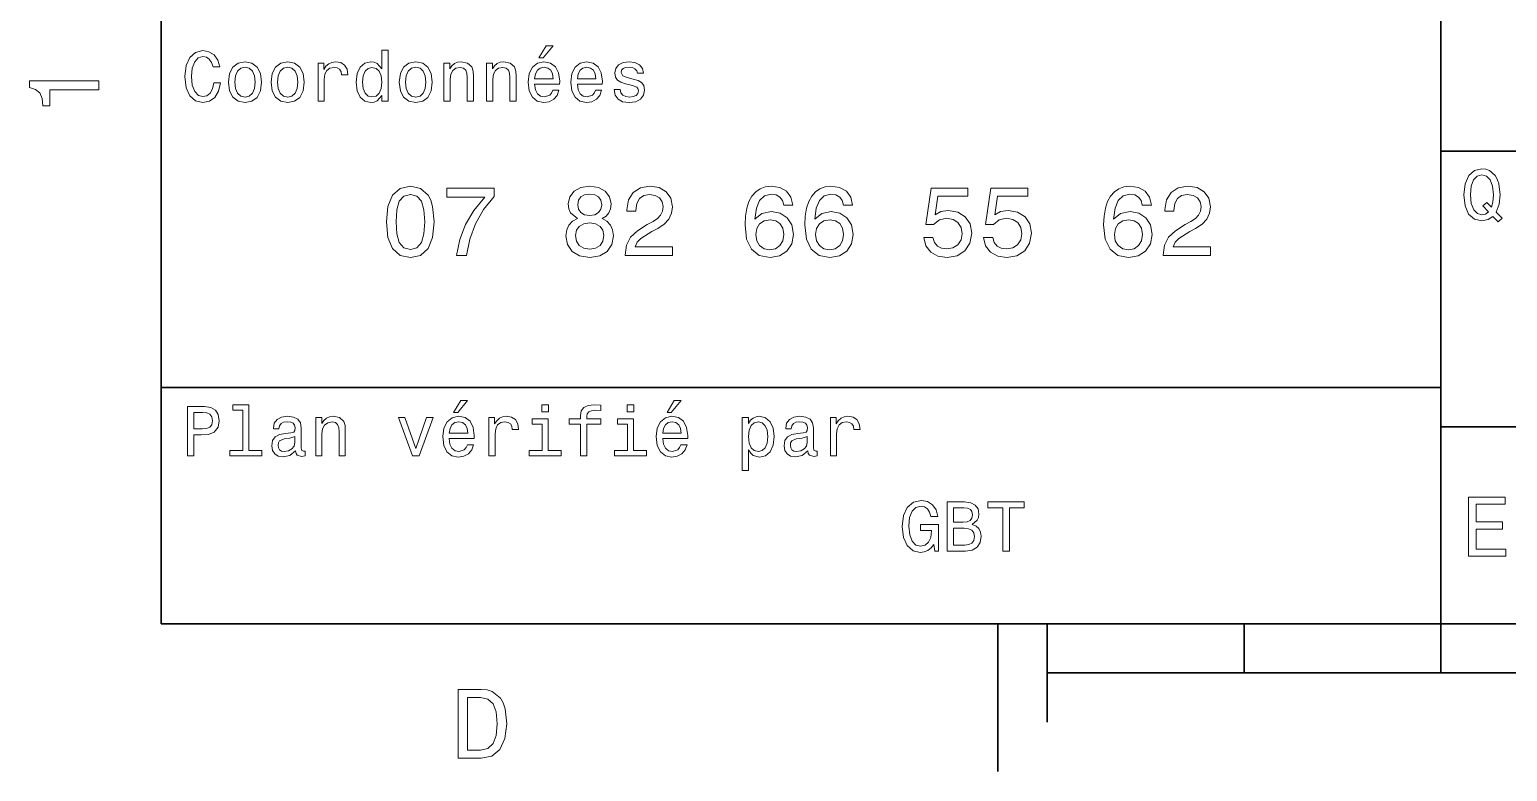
# Model space of a CAD drawing. Extents: x 0 to 210, y 0 to 297.
# Drawn here: x 3.3 to 78.4, y 2.5 to 40.2 of the extents above; entities that cross this region are included whole.
import ezdxf

# ---------------------------------------------------------------- set-up
doc = ezdxf.new("R2010")
doc.units = 0

msp = doc.modelspace()

# ---------------------------------------------------------------- linework, layer by layer
at = {"color": 7, "lineweight": 35}
for p, q in [((10, 287), (10, 10)), ((10, 10), (10, 70)), ((75, 10), (75, 70)), ((75, 34), (200, 34)), ((10, 22), (75, 22)), ((75, 20), (200, 20)), ((10, 10), (200, 10)), ((10, 10), (200, 10)), ((55, 7.5), (155, 7.5))]:
    msp.add_line(p, q, dxfattribs=at)
at = {"color": 7, "lineweight": 35, "ltscale": 0.1875}
msp.add_line((52.5, 10), (52.5, 2.5), dxfattribs=at)
at = {"color": 7, "lineweight": 35, "ltscale": 0.125}
msp.add_line((55, 10), (55, 5), dxfattribs=at)
at = {"color": 7, "lineweight": 35, "ltscale": 0.0625}
for p, q in [((65, 10), (65, 7.5)), ((75, 10), (75, 7.5))]:
    msp.add_line(p, q, dxfattribs=at)
at = {"color": 7, "lineweight": 13}
for points in [[(12.667868, 37.460373), (12.595821, 37.15778), (12.476945, 36.941643), (12.311239, 36.808357), (12.116714, 36.765129), (11.882565, 36.829971), (11.698847, 37.024494), (11.576369, 37.341499), (11.536743, 37.780979), (11.576369, 38.216858), (11.695245, 38.537464), (11.878963, 38.731987), (12.116714, 38.80043), (12.289625, 38.764408), (12.43732, 38.663544), (12.552593, 38.501442), (12.631845, 38.278099), (12.974064, 38.278099), (12.865994, 38.620316), (12.678675, 38.879681), (12.422911, 39.041786), (12.116714, 39.099422), (11.73487, 39.009365), (11.443084, 38.757202), (11.255764, 38.342937), (11.190922, 37.780979), (11.255764, 37.219021), (11.443084, 36.804756), (11.73487, 36.548992), (12.116714, 36.462536), (12.451729, 36.530979), (12.721902, 36.721901), (12.912825, 37.035301), (13.013689, 37.460373)], [(21.201729, 36.829971), (21.201729, 36.530979), (21.518732, 36.530979), (21.518732, 39.117435), (21.205332, 39.117435), (21.205332, 38.170029), (20.963978, 38.443802), (20.816282, 38.508644), (20.646975, 38.533859), (20.340778, 38.461815), (20.103027, 38.260086), (19.948128, 37.935879), (19.894093, 37.5), (19.948128, 37.064121), (20.103027, 36.736309), (20.340778, 36.530979), (20.646975, 36.462536), (20.816282, 36.487751), (20.967579, 36.552593)], [(29.184439, 38.728386), (29.396975, 38.728386), (29.897696, 39.340778), (29.544668, 39.340778)], [(13.413545, 37.496399), (13.471182, 37.056915), (13.636888, 36.732708), (13.899856, 36.530979), (14.252882, 36.462536), (14.602305, 36.530979), (14.865273, 36.729107), (15.030979, 37.053314), (15.092218, 37.496399), (15.030979, 37.935879), (14.865273, 38.263687), (14.602305, 38.461815), (14.252882, 38.533859), (13.899856, 38.461815), (13.636888, 38.260086), (13.471182, 37.935879)], [(15.582132, 37.496399), (15.63977, 37.056915), (15.805475, 36.732708), (16.068443, 36.530979), (16.421471, 36.462536), (16.770893, 36.530979), (17.033861, 36.729107), (17.199568, 37.053314), (17.260807, 37.496399), (17.199568, 37.935879), (17.033861, 38.263687), (16.770893, 38.461815), (16.421471, 38.533859), (16.068443, 38.461815), (15.805475, 38.260086), (15.63977, 37.935879)], [(17.963257, 36.530979), (18.28026, 36.530979), (18.28026, 37.636887), (18.312679, 37.903458), (18.409943, 38.094379), (18.568443, 38.209652), (18.780979, 38.249279), (18.939482, 38.224064), (19.058357, 38.152016), (19.130404, 38.029537), (19.155621, 37.863831), (19.476225, 37.863831), (19.432999, 38.155621), (19.314121, 38.364552), (19.115993, 38.490635), (18.845821, 38.533859), (18.662104, 38.505043), (18.503603, 38.432995), (18.363113, 38.310516), (18.251442, 38.144814), (18.251442, 38.465416), (17.963257, 38.465416)], [(22.087896, 37.496399), (22.145533, 37.056915), (22.311239, 36.732708), (22.574207, 36.530979), (22.927235, 36.462536), (23.276657, 36.530979), (23.539625, 36.729107), (23.70533, 37.053314), (23.766571, 37.496399), (23.70533, 37.935879), (23.539625, 38.263687), (23.276657, 38.461815), (22.927235, 38.533859), (22.574207, 38.461815), (22.311239, 38.260086), (22.145533, 37.935879)], [(24.350143, 36.530979), (24.667147, 36.530979), (24.667147, 37.647694), (24.699568, 37.903458), (24.804035, 38.090778), (24.966137, 38.206051), (25.182278, 38.249279), (25.355186, 38.213257), (25.463257, 38.115993), (25.517292, 37.953888), (25.535301, 37.737751), (25.535301, 36.530979), (25.852306, 36.530979), (25.852306, 37.802593), (25.837896, 38.058357), (25.773054, 38.270893), (25.560518, 38.465416), (25.229107, 38.533859), (25.045389, 38.508644), (24.89049, 38.440201), (24.757204, 38.324928), (24.652737, 38.170029), (24.652737, 38.465416), (24.350143, 38.465416)], [(26.51873, 36.530979), (26.835735, 36.530979), (26.835735, 37.647694), (26.868156, 37.903458), (26.972622, 38.090778), (27.134726, 38.206051), (27.350864, 38.249279), (27.523775, 38.213257), (27.631844, 38.115993), (27.685879, 37.953888), (27.70389, 37.737751), (27.70389, 36.530979), (28.020893, 36.530979), (28.020893, 37.802593), (28.006483, 38.058357), (27.941643, 38.270893), (27.729107, 38.465416), (27.397694, 38.533859), (27.213976, 38.508644), (27.059078, 38.440201), (26.925793, 38.324928), (26.821325, 38.170029), (26.821325, 38.465416), (26.51873, 38.465416)], [(28.964697, 37.406338), (30.23271, 37.406338), (30.236311, 37.554035), (30.178675, 37.9683), (30.020174, 38.278099), (29.768011, 38.465416), (29.432997, 38.533859), (29.105188, 38.461815), (28.853025, 38.260086), (28.690922, 37.932278), (28.633286, 37.5), (28.687321, 37.056915), (28.849424, 36.732708), (29.097982, 36.530979), (29.42219, 36.462536), (29.703171, 36.509365), (29.933718, 36.631844), (30.103025, 36.826366), (30.200289, 37.085735), (29.886889, 37.085735), (29.822046, 36.941643), (29.728386, 36.833572), (29.461815, 36.747116), (29.256485, 36.786743), (29.101585, 36.912823), (29.000721, 37.118156), (28.964697, 37.395531)], [(31.133286, 37.406338), (32.401299, 37.406338), (32.4049, 37.554035), (32.347263, 37.9683), (32.188763, 38.278099), (31.9366, 38.465416), (31.601585, 38.533859), (31.273777, 38.461815), (31.021614, 38.260086), (30.85951, 37.932278), (30.801874, 37.5), (30.855909, 37.056915), (31.018013, 36.732708), (31.266571, 36.530979), (31.590778, 36.462536), (31.871759, 36.509365), (32.102306, 36.631844), (32.271614, 36.826366), (32.368877, 37.085735), (32.055477, 37.085735), (31.990635, 36.941643), (31.896975, 36.833572), (31.630404, 36.747116), (31.425074, 36.786743), (31.270174, 36.912823), (31.16931, 37.118156), (31.133286, 37.395531)], [(33.971901, 37.658501), (33.66571, 37.730545), (33.438763, 37.8134), (33.363113, 37.982708), (33.384727, 38.101585), (33.460377, 38.188038), (33.582855, 38.242073), (33.759369, 38.263687), (33.928677, 38.242073), (34.061962, 38.177231), (34.148415, 38.079971), (34.184441, 37.950287), (34.49424, 37.950287), (34.49424, 37.957493), (34.440201, 38.191643), (34.292511, 38.375359), (34.061962, 38.490635), (33.759369, 38.533859), (33.453171, 38.490635), (33.229828, 38.371758), (33.08934, 38.195244), (33.046112, 37.971901), (33.078529, 37.755764), (33.179398, 37.604465), (33.3451, 37.496399), (33.586456, 37.42075), (33.939484, 37.334293), (34.155621, 37.244236), (34.213257, 37.172188), (34.234871, 37.064121), (34.202454, 36.930836), (34.115997, 36.829971), (33.975506, 36.765129), (33.788185, 36.743515), (33.590057, 36.765129), (33.445969, 36.840778), (33.348705, 36.963257), (33.309082, 37.132565), (33.002884, 37.132565), (33.053314, 36.844379), (33.201012, 36.635445), (33.435158, 36.509365), (33.759369, 36.462536), (34.097984, 36.509365), (34.346542, 36.635445), (34.497841, 36.837173), (34.551872, 37.100143), (34.512249, 37.327087), (34.400578, 37.481987), (34.216858, 37.582851)], [(6.833213, 37.109222), (6.833213, 37.568153), (3.307997, 37.568153), (3.307997, 37.225216), (3.615634, 37.134438), (3.822406, 36.952881), (3.943444, 36.675503), (3.98379, 36.292217), (4.341859, 36.292217), (4.341859, 37.109222)], [(13.737752, 37.5), (13.770173, 37.824207), (13.871037, 38.058357), (14.033141, 38.20245), (14.252882, 38.25288), (14.46902, 38.20245), (14.631124, 38.061958), (14.731989, 37.824207), (14.768011, 37.5), (14.731989, 37.172188), (14.631124, 36.934437), (14.46902, 36.790344), (14.252882, 36.743515), (14.033141, 36.790344), (13.871037, 36.934437), (13.770173, 37.172188)], [(15.90634, 37.5), (15.938761, 37.824207), (16.039625, 38.058357), (16.201729, 38.20245), (16.421471, 38.25288), (16.637608, 38.20245), (16.799711, 38.061958), (16.900578, 37.824207), (16.9366, 37.5), (16.900578, 37.172188), (16.799711, 36.934437), (16.637608, 36.790344), (16.421471, 36.743515), (16.201729, 36.790344), (16.039625, 36.934437), (15.938761, 37.172188)], [(20.701008, 38.249279), (20.909943, 38.198845), (21.068443, 38.058357), (21.162104, 37.824207), (21.198128, 37.5), (21.162104, 37.172188), (21.068443, 36.938038), (20.909943, 36.793949), (20.701008, 36.747116), (20.502882, 36.793949), (20.351585, 36.938038), (20.250721, 37.175793), (20.2183, 37.5), (20.250721, 37.820606), (20.351585, 38.054756), (20.502882, 38.198845)], [(22.412104, 37.5), (22.444525, 37.824207), (22.545389, 38.058357), (22.707493, 38.20245), (22.927235, 38.25288), (23.143372, 38.20245), (23.305475, 38.061958), (23.40634, 37.824207), (23.442364, 37.5), (23.40634, 37.172188), (23.305475, 36.934437), (23.143372, 36.790344), (22.927235, 36.743515), (22.707493, 36.790344), (22.545389, 36.934437), (22.444525, 37.172188)], [(28.964697, 37.672909), (29.004322, 37.921471), (29.101585, 38.105186), (29.249279, 38.216858), (29.443804, 38.256485), (29.634726, 38.216858), (29.782421, 38.105186), (29.872478, 37.921471), (29.9049, 37.672909)], [(31.133286, 37.672909), (31.172911, 37.921471), (31.270174, 38.105186), (31.417868, 38.216858), (31.612392, 38.256485), (31.803314, 38.216858), (31.95101, 38.105186), (32.041069, 37.921471), (32.073486, 37.672909)], [(77.642654, 30.685879), (77.916428, 30.401297), (78.107346, 30.592218), (77.811958, 30.894812), (77.963257, 31.305475), (78.010086, 31.780979), (77.941643, 32.339336), (77.862389, 32.56628), (77.757927, 32.753601), (77.46254, 33.009365), (77.282417, 33.074207), (77.084297, 33.099422), (76.702446, 33.009365), (76.41066, 32.757202), (76.223343, 32.342937), (76.158501, 31.780979), (76.223343, 31.219019), (76.407059, 30.804754), (76.698845, 30.54899), (77.084297, 30.462536), (77.397697, 30.520172)], [(77.415703, 30.916426), (77.260803, 30.801151), (77.084297, 30.765129), (76.850143, 30.829971), (76.666428, 31.024494), (76.543945, 31.341497), (76.504326, 31.780979), (76.543945, 32.216858), (76.662827, 32.537464), (76.846542, 32.731987), (77.084297, 32.80043), (77.318443, 32.731987), (77.502159, 32.533859), (77.62104, 32.213257), (77.664268, 31.780979), (77.631844, 31.40634), (77.5634, 31.150576), (77.329254, 31.395533), (77.134727, 31.211815)], [(21.438862, 30.405592), (21.514511, 29.613806), (21.751543, 29.048964), (22.129784, 28.706024), (22.65428, 28.595074), (23.173733, 28.706024), (23.551975, 29.048964), (23.783962, 29.613806), (23.864655, 30.405592), (23.783962, 31.192335), (23.688141, 31.505016), (23.551975, 31.76222), (23.173733, 32.10516), (22.65428, 32.221153), (22.129784, 32.10516), (21.751543, 31.757177), (21.514511, 31.192335)], [(21.923012, 30.405592), (21.963358, 31.015823), (22.089439, 31.454584), (22.316383, 31.711788), (22.65428, 31.802567), (22.987133, 31.711788), (23.214079, 31.454584), (23.340158, 31.015823), (23.380505, 30.405592), (23.340158, 29.790318), (23.214079, 29.351559), (22.987133, 29.094353), (22.65428, 29.008617), (22.316383, 29.094353), (22.089439, 29.351559), (21.963358, 29.790318)], [(24.989294, 28.695938), (25.498661, 28.695938), (25.665087, 29.52807), (25.957594, 30.304728), (26.37114, 31.025909), (26.910765, 31.701702), (26.910765, 32.120289), (24.510189, 32.120289), (24.510189, 31.661356), (26.426615, 31.661356), (25.871861, 30.98052), (25.453272, 30.269424), (25.160765, 29.512941)], [(31.13699, 30.582106), (30.879784, 30.440895), (30.703272, 30.244209), (30.592319, 29.997091), (30.557018, 29.699541), (30.637711, 29.250692), (30.869698, 28.90271), (31.24794, 28.680809), (31.762348, 28.595074), (32.271713, 28.680809), (32.649956, 28.90271), (32.881947, 29.250692), (32.967682, 29.699541), (32.927334, 29.997091), (32.821426, 30.244209), (32.63987, 30.440895), (32.387711, 30.582106), (32.589439, 30.703142), (32.730648, 30.86957), (32.816383, 31.071299), (32.846642, 31.318417), (32.765953, 31.676485), (32.554138, 31.963949), (32.211197, 32.150551), (31.762348, 32.221153), (31.30846, 32.150551), (30.965519, 31.963949), (30.748661, 31.676485), (30.673012, 31.318417), (30.698229, 31.071299), (30.783962, 30.86957)], [(31.152119, 31.27807), (31.192465, 31.499973), (31.313503, 31.671442), (31.505146, 31.777349), (31.762348, 31.817696), (32.014511, 31.777349), (32.206154, 31.671442), (32.32719, 31.499973), (32.372581, 31.27807), (32.32719, 31.051125), (32.206154, 30.874613), (32.014511, 30.758617), (31.762348, 30.723316), (31.505146, 30.76366), (31.313503, 30.874613), (31.192465, 31.051125)], [(33.567825, 28.695938), (35.973446, 28.695938), (35.973446, 29.129656), (34.072147, 29.129656), (34.178055, 29.366688), (34.359612, 29.563374), (34.919411, 29.921442), (35.216961, 30.072739), (35.549812, 30.289598), (35.786846, 30.541759), (35.923012, 30.83931), (35.973446, 31.177206), (35.887711, 31.600838), (35.650681, 31.933691), (35.287567, 32.145508), (34.818546, 32.221153), (34.334396, 32.135418), (33.96624, 31.898388), (33.72921, 31.520145), (33.648518, 31.020866), (33.648518, 30.95026), (34.107452, 30.95026), (34.107452, 30.990606), (34.15284, 31.333546), (34.289009, 31.585709), (34.505867, 31.747091), (34.793327, 31.802567), (35.085838, 31.752134), (35.302696, 31.626053), (35.443905, 31.429367), (35.494339, 31.182249), (35.459038, 30.95026), (35.363213, 30.753574), (35.201832, 30.582106), (34.979927, 30.430809), (34.682381, 30.269424), (34.188141, 29.956745), (33.84016, 29.623892), (33.633389, 29.220434), (33.567825, 28.711067)], [(42.080795, 31.252855), (41.98497, 31.661356), (41.763069, 31.963949), (41.420132, 32.155594), (40.976326, 32.221153), (40.678776, 32.185852), (40.42157, 32.090031), (40.194626, 31.933691), (40.002983, 31.711788), (39.851685, 31.43441), (39.740738, 31.096514), (39.670132, 30.698099), (39.649956, 30.249252), (39.730652, 29.533113), (39.977768, 29.013662), (40.376183, 28.700981), (40.920853, 28.595074), (41.410042, 28.685852), (41.783241, 28.922884), (42.025318, 29.296082), (42.111053, 29.770145), (42.025318, 30.249252), (41.793327, 30.617409), (41.435261, 30.849396), (40.991455, 30.930088), (40.512352, 30.829224), (40.154282, 30.541759), (40.229927, 31.096514), (40.391312, 31.49493), (40.638428, 31.73196), (40.981369, 31.812653), (41.233532, 31.772306), (41.425175, 31.666399), (41.551254, 31.489887), (41.616817, 31.252855)], [(45.116817, 31.252855), (45.020996, 31.661356), (44.799095, 31.963949), (44.456154, 32.155594), (44.012352, 32.221153), (43.714798, 32.185852), (43.457596, 32.090031), (43.230652, 31.933691), (43.039009, 31.711788), (42.887711, 31.43441), (42.77676, 31.096514), (42.706154, 30.698099), (42.685982, 30.249252), (42.766674, 29.533113), (43.013794, 29.013662), (43.412209, 28.700981), (43.956875, 28.595074), (44.446068, 28.685852), (44.819267, 28.922884), (45.06134, 29.296082), (45.147079, 29.770145), (45.06134, 30.249252), (44.829353, 30.617409), (44.471283, 30.849396), (44.027481, 30.930088), (43.548374, 30.829224), (43.190304, 30.541759), (43.265953, 31.096514), (43.427338, 31.49493), (43.674454, 31.73196), (44.017395, 31.812653), (44.269554, 31.772306), (44.461197, 31.666399), (44.58728, 31.489887), (44.65284, 31.252855)], [(48.727768, 29.608763), (48.838718, 29.195217), (49.085838, 28.872452), (49.448948, 28.670721), (49.912926, 28.595074), (50.422291, 28.685852), (50.820709, 28.93297), (51.072868, 29.326342), (51.16869, 29.830664), (51.082954, 30.299685), (50.840881, 30.667841), (50.462639, 30.904873), (49.973442, 30.990606), (49.5952, 30.930088), (49.302696, 30.76366), (49.443905, 31.706745), (50.977047, 31.706745), (50.977047, 32.120289), (49.10601, 32.120289), (48.828632, 30.264381), (49.23209, 30.264381), (49.524597, 30.501413), (49.897797, 30.587149), (50.220562, 30.531673), (50.467682, 30.370289), (50.624023, 30.123171), (50.679497, 29.805449), (50.624023, 29.487724), (50.462639, 29.240606), (50.215519, 29.084267), (49.897797, 29.028791), (49.630505, 29.064095), (49.423733, 29.180088), (49.272438, 29.361645), (49.196785, 29.608763)], [(51.763786, 29.608763), (51.874741, 29.195217), (52.121857, 28.872452), (52.48497, 28.670721), (52.948948, 28.595074), (53.458313, 28.685852), (53.856728, 28.93297), (54.108891, 29.326342), (54.204712, 29.830664), (54.118977, 30.299685), (53.8769, 30.667841), (53.498661, 30.904873), (53.009468, 30.990606), (52.631226, 30.930088), (52.338715, 30.76366), (52.479927, 31.706745), (54.013069, 31.706745), (54.013069, 32.120289), (52.142029, 32.120289), (51.864655, 30.264381), (52.268112, 30.264381), (52.560619, 30.501413), (52.933819, 30.587149), (53.256584, 30.531673), (53.503704, 30.370289), (53.660042, 30.123171), (53.715519, 29.805449), (53.660042, 29.487724), (53.498661, 29.240606), (53.251541, 29.084267), (52.933819, 29.028791), (52.666527, 29.064095), (52.459755, 29.180088), (52.308456, 29.361645), (52.232811, 29.608763)], [(60.296928, 31.252855), (60.201107, 31.661356), (59.979206, 31.963949), (59.636265, 32.155594), (59.192463, 32.221153), (58.894913, 32.185852), (58.637707, 32.090031), (58.410763, 31.933691), (58.21912, 31.711788), (58.067822, 31.43441), (57.956871, 31.096514), (57.886265, 30.698099), (57.866093, 30.249252), (57.946785, 29.533113), (58.193901, 29.013662), (58.592319, 28.700981), (59.136986, 28.595074), (59.626179, 28.685852), (59.999378, 28.922884), (60.241451, 29.296082), (60.327187, 29.770145), (60.241451, 30.249252), (60.009464, 30.617409), (59.651394, 30.849396), (59.207592, 30.930088), (58.728485, 30.829224), (58.370415, 30.541759), (58.446064, 31.096514), (58.607449, 31.49493), (58.854565, 31.73196), (59.197506, 31.812653), (59.449665, 31.772306), (59.641308, 31.666399), (59.767391, 31.489887), (59.832951, 31.252855)], [(60.892029, 28.695938), (63.297649, 28.695938), (63.297649, 29.129656), (61.396351, 29.129656), (61.502258, 29.366688), (61.683815, 29.563374), (62.243614, 29.921442), (62.541164, 30.072739), (62.874016, 30.289598), (63.11105, 30.541759), (63.247215, 30.83931), (63.297649, 31.177206), (63.211914, 31.600838), (62.97488, 31.933691), (62.611771, 32.145508), (62.14275, 32.221153), (61.6586, 32.135418), (61.290443, 31.898388), (61.053413, 31.520145), (60.972721, 31.020866), (60.972721, 30.95026), (61.431656, 30.95026), (61.431656, 30.990606), (61.477043, 31.333546), (61.613209, 31.585709), (61.83007, 31.747091), (62.117535, 31.802567), (62.410042, 31.752134), (62.6269, 31.626053), (62.768108, 31.429367), (62.818542, 31.182249), (62.783237, 30.95026), (62.687416, 30.753574), (62.526035, 30.582106), (62.304131, 30.430809), (62.00658, 30.269424), (61.512344, 29.956745), (61.164364, 29.623892), (60.957592, 29.220434), (60.892029, 28.711067)], [(31.041168, 29.709627), (31.086557, 29.976917), (31.232811, 30.178646), (31.459755, 30.309771), (31.762348, 30.35516), (32.059898, 30.309771), (32.286846, 30.178646), (32.433098, 29.976917), (32.483532, 29.709627), (32.433098, 29.422163), (32.286846, 29.205303), (32.059898, 29.064095), (31.762348, 29.018705), (31.459755, 29.064095), (31.232811, 29.205303), (31.086557, 29.422163)], [(41.621861, 29.765102), (41.566383, 29.447378), (41.425175, 29.205303), (41.198227, 29.043921), (40.91581, 28.993488), (40.618256, 29.043921), (40.391312, 29.20026), (40.245056, 29.442335), (40.199669, 29.760059), (40.250099, 30.072739), (40.391312, 30.309771), (40.623299, 30.461067), (40.935982, 30.516542), (41.208313, 30.461067), (41.425175, 30.314814), (41.566383, 30.077782)], [(44.657883, 29.765102), (44.602409, 29.447378), (44.461197, 29.205303), (44.234253, 29.043921), (43.951832, 28.993488), (43.654282, 29.043921), (43.427338, 29.20026), (43.281082, 29.442335), (43.235695, 29.760059), (43.286125, 30.072739), (43.427338, 30.309771), (43.659325, 30.461067), (43.972008, 30.516542), (44.244339, 30.461067), (44.461197, 30.314814), (44.602409, 30.077782)], [(59.837994, 29.765102), (59.78252, 29.447378), (59.641308, 29.205303), (59.414364, 29.043921), (59.131943, 28.993488), (58.834393, 29.043921), (58.607449, 29.20026), (58.461193, 29.442335), (58.415806, 29.760059), (58.466236, 30.072739), (58.607449, 30.309771), (58.839436, 30.461067), (59.152115, 30.516542), (59.42445, 30.461067), (59.641308, 30.314814), (59.78252, 30.077782)], [(11.324207, 18.530979), (11.65562, 18.530979), (11.65562, 19.586454), (12.023055, 19.586454), (12.394093, 19.604465), (12.689482, 19.730547), (12.880404, 19.975504), (12.945245, 20.310518), (12.894813, 20.620316), (12.75072, 20.847261), (12.512968, 20.98415), (12.188761, 21.030979), (11.324207, 21.030979)], [(14.137608, 20.850864), (14.137608, 18.79755), (13.485591, 18.79755), (13.485591, 18.530979), (15.103025, 18.530979), (15.103025, 18.79755), (14.454611, 18.79755), (14.454611, 21.117435), (13.64049, 21.117435), (13.64049, 20.850864)], [(24.847263, 20.728386), (25.059799, 20.728386), (25.560518, 21.340778), (25.207493, 21.340778)], [(29.667147, 21.117435), (29.332132, 21.117435), (29.332132, 20.757204), (29.667147, 20.757204)], [(31.295389, 20.130404), (31.295389, 18.530979), (31.612392, 18.530979), (31.612392, 20.130404), (32.332855, 20.130404), (32.332855, 20.400576), (31.612392, 20.400576), (31.612392, 20.519451), (31.637609, 20.663544), (31.720463, 20.760807), (31.860952, 20.818443), (32.062683, 20.840057), (32.332855, 20.825647), (32.332855, 21.099422), (31.990635, 21.117435), (31.680836, 21.085014), (31.464699, 20.987751), (31.335016, 20.818443), (31.295389, 20.577089), (31.295389, 20.400576), (30.71542, 20.400576), (30.71542, 20.130404)], [(34.004326, 21.117435), (33.669312, 21.117435), (33.669312, 20.757204), (34.004326, 20.757204)], [(35.690205, 20.728386), (35.90274, 20.728386), (36.403461, 21.340778), (36.050434, 21.340778)], [(12.098703, 20.724783), (12.314841, 20.703169), (12.473343, 20.634726), (12.567003, 20.508644), (12.599423, 20.310518), (12.5634, 20.101583), (12.466139, 19.975504), (12.300432, 19.910662), (12.073487, 19.892651), (11.65562, 19.892651), (11.65562, 20.724783)], [(16.824928, 18.78314), (16.824928, 18.772333), (16.842939, 18.649855), (16.896975, 18.5634), (17.12392, 18.494957), (17.300432, 18.523775), (17.300432, 18.768732), (17.224785, 18.757925), (17.12392, 18.804754), (17.105907, 18.948847), (17.105907, 19.950287), (17.062679, 20.206051), (16.9366, 20.386166), (16.716858, 20.494236), (16.407061, 20.533861), (16.104467, 20.490633), (15.881124, 20.368155), (15.740634, 20.177233), (15.693804, 19.925072), (15.693804, 19.903458), (15.978386, 19.903458), (16.003603, 20.054754), (16.082853, 20.162823), (16.212536, 20.227665), (16.396254, 20.252882), (16.572767, 20.234869), (16.698847, 20.180836), (16.774496, 20.087175), (16.799711, 19.957493), (16.785303, 19.806194), (16.727665, 19.730547), (16.583572, 19.694523), (16.3134, 19.665705), (16.003603, 19.600864), (15.783861, 19.48559), (15.654179, 19.305475), (15.614553, 19.038904), (15.650577, 18.801151), (15.762248, 18.62464), (15.942364, 18.512968), (16.190922, 18.473343), (16.525936, 18.54899)], [(17.844381, 18.530979), (18.161385, 18.530979), (18.161385, 19.647694), (18.193804, 19.903458), (18.298271, 20.090778), (18.460375, 20.206051), (18.676514, 20.249279), (18.849424, 20.213255), (18.957493, 20.115993), (19.011528, 19.95389), (19.029539, 19.737751), (19.029539, 18.530979), (19.346542, 18.530979), (19.346542, 19.802593), (19.332134, 20.058357), (19.267292, 20.270893), (19.054756, 20.465418), (18.723343, 20.533861), (18.539625, 20.508644), (18.384727, 20.440201), (18.251442, 20.324926), (18.146975, 20.170029), (18.146975, 20.465418), (17.844381, 20.465418)], [(22.761528, 18.530979), (23.096542, 18.530979), (23.802593, 20.465418), (23.474785, 20.465418), (22.930836, 18.905619), (22.37608, 20.465418), (22.044668, 20.465418)], [(24.627522, 19.40634), (25.895533, 19.40634), (25.899136, 19.554033), (25.841499, 19.9683), (25.682997, 20.278097), (25.430836, 20.465418), (25.095821, 20.533861), (24.768011, 20.461815), (24.51585, 20.260086), (24.353746, 19.932276), (24.296108, 19.5), (24.350143, 19.056915), (24.512247, 18.732708), (24.760807, 18.530979), (25.085014, 18.462536), (25.365993, 18.509365), (25.596542, 18.631844), (25.76585, 18.826368), (25.863113, 19.085733), (25.549711, 19.085733), (25.484871, 18.941643), (25.391209, 18.833572), (25.12464, 18.747118), (24.919308, 18.786743), (24.764408, 18.912823), (24.663544, 19.118155), (24.627522, 19.395533)], [(26.637608, 18.530979), (26.954611, 18.530979), (26.954611, 19.636887), (26.98703, 19.903458), (27.084293, 20.094379), (27.242794, 20.209654), (27.455332, 20.249279), (27.613832, 20.224062), (27.732708, 20.152016), (27.804754, 20.029537), (27.829971, 19.863832), (28.150576, 19.863832), (28.107347, 20.155619), (27.988472, 20.364553), (27.790346, 20.490633), (27.520172, 20.533861), (27.336454, 20.505043), (27.177954, 20.432997), (27.037464, 20.310518), (26.925793, 20.144812), (26.925793, 20.465418), (26.637608, 20.465418)], [(29.65634, 18.79755), (29.65634, 20.400576), (28.842218, 20.400576), (28.842218, 20.130404), (29.339338, 20.130404), (29.339338, 18.79755), (28.690922, 18.79755), (28.690922, 18.530979), (30.31196, 18.530979), (30.31196, 18.79755)], [(33.993515, 18.79755), (33.993515, 20.400576), (33.179398, 20.400576), (33.179398, 20.130404), (33.676514, 20.130404), (33.676514, 18.79755), (33.028099, 18.79755), (33.028099, 18.530979), (34.649139, 18.530979), (34.649139, 18.79755)], [(35.470463, 19.40634), (36.738476, 19.40634), (36.742077, 19.554033), (36.684441, 19.9683), (36.52594, 20.278097), (36.273777, 20.465418), (35.938763, 20.533861), (35.610954, 20.461815), (35.358791, 20.260086), (35.196686, 19.932276), (35.139053, 19.5), (35.193085, 19.056915), (35.35519, 18.732708), (35.603748, 18.530979), (35.927956, 18.462536), (36.208939, 18.509365), (36.439484, 18.631844), (36.608791, 18.826368), (36.706055, 19.085733), (36.392654, 19.085733), (36.327812, 18.941643), (36.234154, 18.833572), (35.967583, 18.747118), (35.762253, 18.786743), (35.607353, 18.912823), (35.506485, 19.118155), (35.470463, 19.395533)], [(39.829254, 20.166426), (39.829254, 20.465418), (39.512253, 20.465418), (39.512253, 17.7817), (39.829254, 17.7817), (39.829254, 18.826368), (39.940926, 18.657061), (40.067009, 18.545389), (40.38401, 18.462536), (40.686604, 18.530979), (40.924355, 18.736311), (41.079254, 19.060518), (41.136894, 19.5), (41.079254, 19.935879), (40.924355, 20.260086), (40.686604, 20.461815), (40.38401, 20.533861), (40.211098, 20.512247), (40.063404, 20.443804), (39.937325, 20.328529)], [(42.847988, 18.78314), (42.847988, 18.772333), (42.865997, 18.649855), (42.920036, 18.5634), (43.14698, 18.494957), (43.32349, 18.523775), (43.32349, 18.768732), (43.247845, 18.757925), (43.14698, 18.804754), (43.128967, 18.948847), (43.128967, 19.950287), (43.085739, 20.206051), (42.95966, 20.386166), (42.739918, 20.494236), (42.430122, 20.533861), (42.127525, 20.490633), (41.904182, 20.368155), (41.763695, 20.177233), (41.716866, 19.925072), (41.716866, 19.903458), (42.001446, 19.903458), (42.026661, 20.054754), (42.105911, 20.162823), (42.235596, 20.227665), (42.419312, 20.252882), (42.595825, 20.234869), (42.721909, 20.180836), (42.797554, 20.087175), (42.822769, 19.957493), (42.808361, 19.806194), (42.750725, 19.730547), (42.606632, 19.694523), (42.33646, 19.665705), (42.026661, 19.600864), (41.806923, 19.48559), (41.677238, 19.305475), (41.637611, 19.038904), (41.673637, 18.801151), (41.785309, 18.62464), (41.965424, 18.512968), (42.213982, 18.473343), (42.548996, 18.54899)], [(43.986317, 18.530979), (44.303318, 18.530979), (44.303318, 19.636887), (44.335739, 19.903458), (44.433002, 20.094379), (44.591503, 20.209654), (44.804039, 20.249279), (44.96254, 20.224062), (45.081417, 20.152016), (45.153465, 20.029537), (45.17868, 19.863832), (45.499287, 19.863832), (45.456059, 20.155619), (45.337181, 20.364553), (45.139053, 20.490633), (44.868881, 20.533861), (44.685165, 20.505043), (44.526661, 20.432997), (44.386173, 20.310518), (44.274502, 20.144812), (44.274502, 20.465418), (43.986317, 20.465418)], [(24.627522, 19.672911), (24.667147, 19.921469), (24.764408, 20.105186), (24.912104, 20.216858), (25.106628, 20.256483), (25.29755, 20.216858), (25.445244, 20.105186), (25.535301, 19.921469), (25.567722, 19.672911)], [(35.470463, 19.672911), (35.510086, 19.921469), (35.607353, 20.105186), (35.755043, 20.216858), (35.94957, 20.256483), (36.140491, 20.216858), (36.288185, 20.105186), (36.378242, 19.921469), (36.410667, 19.672911)], [(40.329975, 18.747118), (40.117439, 18.793947), (39.96254, 18.93804), (39.86528, 19.17219), (39.832855, 19.5), (39.86528, 19.824207), (39.96254, 20.058357), (40.117439, 20.198847), (40.329975, 20.249279), (40.524498, 20.198847), (40.679398, 20.054754), (40.776661, 19.820604), (40.812683, 19.5), (40.776661, 19.175793), (40.679398, 18.93804), (40.524498, 18.793947)], [(16.788906, 19.208212), (16.745678, 19.020893), (16.630404, 18.876801), (16.457493, 18.78314), (16.244957, 18.750719), (16.10807, 18.768732), (16.010807, 18.826368), (15.949568, 18.927233), (15.931557, 19.067722), (15.945965, 19.193804), (16.003603, 19.283861), (16.23415, 19.384726), (16.525936, 19.427954), (16.788906, 19.514408)], [(42.811966, 19.208212), (42.768738, 19.020893), (42.653465, 18.876801), (42.480553, 18.78314), (42.268017, 18.750719), (42.131126, 18.768732), (42.033867, 18.826368), (41.972626, 18.927233), (41.954617, 19.067722), (41.969025, 19.193804), (42.026661, 19.283861), (42.25721, 19.384726), (42.548996, 19.427954), (42.811966, 19.514408)], [(49.237751, 14.025577), (49.298992, 13.690562), (49.479107, 13.690562), (49.479107, 15.041427), (48.567722, 15.041427), (48.567722, 14.73523), (49.129684, 14.73523), (49.129684, 14.713617), (49.086456, 14.382205), (48.97118, 14.137248), (48.79467, 13.982349), (48.574928, 13.931917), (48.329971, 13.996758), (48.13905, 14.191282), (48.016571, 14.511888), (47.973343, 14.951369), (48.012966, 15.387248), (48.135445, 15.707853), (48.329971, 15.902378), (48.592937, 15.970821), (48.773056, 15.934798), (48.92075, 15.833934), (49.028816, 15.664625), (49.090057, 15.43768), (49.446686, 15.43768), (49.353027, 15.783502), (49.176514, 16.042868), (48.927952, 16.201368), (48.614552, 16.259007), (48.203892, 16.168949), (47.894093, 15.90598), (47.695965, 15.491714), (47.627522, 14.940562), (47.695965, 14.385807), (47.894093, 13.971542), (48.185879, 13.708573), (48.553314, 13.622118), (48.758644, 13.650937), (48.942364, 13.722983), (49.100864, 13.849064)], [(51.197407, 15.041427), (51.449566, 15.25036), (51.514408, 15.39085), (51.536022, 15.563761), (51.489193, 15.833934), (51.348701, 16.028458), (51.121758, 16.147335), (50.804756, 16.190563), (49.914986, 16.190563), (49.914986, 13.690562), (50.855186, 13.690562), (51.190201, 13.740994), (51.438759, 13.888689), (51.593658, 14.122839), (51.647694, 14.439842), (51.615273, 14.652378), (51.528816, 14.828891), (51.388329, 14.958574)], [(50.736313, 15.153098), (50.246399, 15.153098), (50.246399, 15.891571), (50.765129, 15.891571), (50.959656, 15.869957), (51.096542, 15.805116), (51.179394, 15.693444), (51.208214, 15.527738), (51.175793, 15.362032), (51.089336, 15.246758), (50.941643, 15.174712)], [(52.75, 13.690562), (53.081413, 13.690562), (53.081413, 15.887968), (53.837894, 15.887968), (53.837894, 16.190563), (51.989914, 16.190563), (51.989914, 15.887968), (52.75, 15.887968)], [(76.393372, 13.428675), (78.295387, 13.428675), (78.295387, 13.791787), (76.791069, 13.791787), (76.791069, 14.807637), (78.131126, 14.807637), (78.131126, 15.166427), (76.791069, 15.166427), (76.791069, 16.065563), (78.260803, 16.065563), (78.260803, 16.428675), (76.393372, 16.428675)], [(50.815563, 13.989553), (50.246399, 13.989553), (50.246399, 14.850505), (50.783142, 14.850505), (51.010086, 14.825289), (51.172192, 14.74964), (51.269451, 14.619957), (51.301872, 14.432637), (51.269451, 14.23451), (51.179394, 14.097623), (51.028099, 14.01477)], [(26.244957, 6.666787), (25.079971, 6.666787), (25.079971, 3.166787), (26.244957, 3.166787), (26.79467, 3.277738), (27.203171, 3.615634), (27.455332, 4.165346), (27.54611, 4.916787), (27.465418, 5.683357), (27.364553, 5.985951), (27.223343, 6.228026), (26.814842, 6.555836), (26.54755, 6.636527)], [(26.209654, 6.248199), (26.592939, 6.17255), (26.855188, 5.940562), (27.011528, 5.527017), (27.06196, 4.916787), (27.006485, 4.326729), (26.850145, 3.913184), (26.582853, 3.666066), (26.209654, 3.585375), (25.548992, 3.585375), (25.548992, 6.248199)]]:
    msp.add_lwpolyline(points, close=True, dxfattribs=at)

doc.saveas('drawing.dxf')
